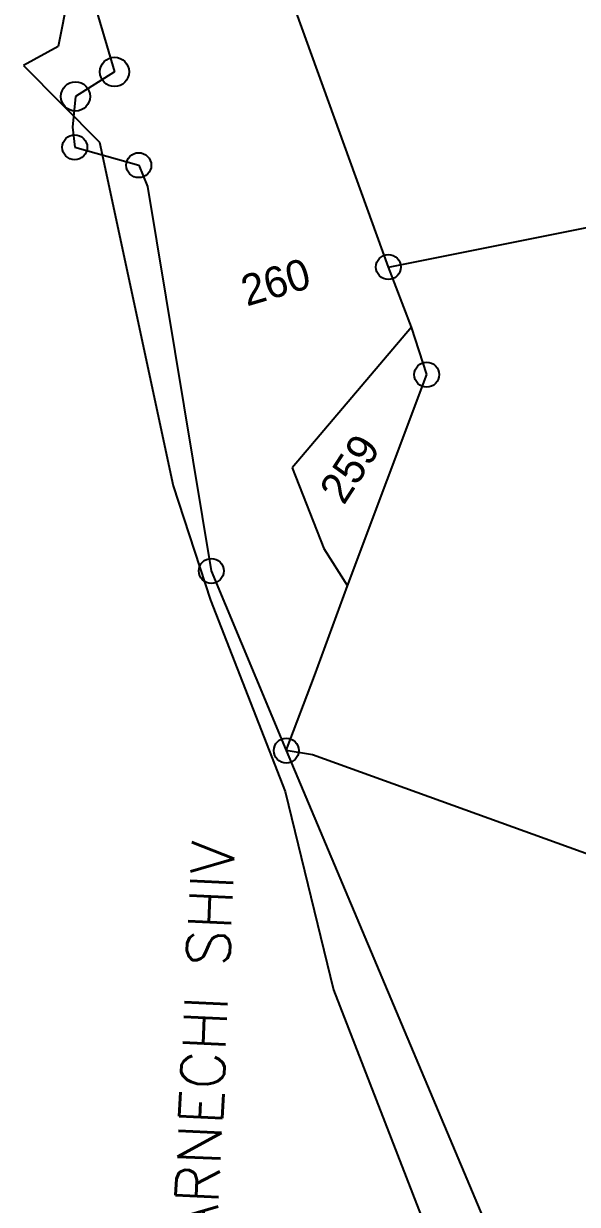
# Model space of a CAD drawing. Header units: metres. Extents: x 283645 to 285797, y 2017393 to 2020400.
# Drawn here: x 283763.4 to 283930.6, y 2018629.2 to 2018986.4 of the extents above; entities that cross this region are included whole.
import ezdxf
from ezdxf.enums import TextEntityAlignment as Align

# ---------------------------------------------------------------- set-up
doc = ezdxf.new("R2010")
doc.units = ezdxf.units.M
for name, color, linetype in [('POLY_PARCEL', 6, 'Continuous'), ('TEXT_MAPOUT', 7, 'Continuous'), ('TEXT_PARCEL', 7, 'Continuous'), ('V_BOUND_LINE', 7, 'Continuous'), ('VILLAGE BOUNDRY', 1, 'Continuous')]:
    doc.layers.add(name, color=color, linetype=linetype)
doc.styles.get("Standard").update_dxf_attribs({"font": 'simplex.shx'})
doc.styles.add('TEXT_MAP', font='', dxfattribs={"height": 2.5})
doc.styles.get('TEXT_MAP').set_extended_font_data('Kruti Dev 050')

msp = doc.modelspace()

# ---------------------------------------------------------------- linework, layer by layer
for centre, radius in [((283790.81, 2018971.77), 4.42), ((283779.02, 2018964.37), 4.42), ((283778.81, 2018948.97), 3.77), ((283798.14, 2018943.56), 3.77), ((283873.56, 2018912.76), 3.77), ((283885.13, 2018880.2), 3.77), ((283820.04, 2018820.84), 3.77), ((283842.7, 2018766.49), 3.77)]:
    msp.add_circle(centre, radius)
at = {"layer": 'POLY_PARCEL'}
for p, q in [((283873.56, 2018912.76), (283835.58, 2019018.01)), ((283873.56, 2018912.76), (283975.86, 2018933.12)), ((283880.5, 2018894.59), (283873.56, 2018912.76)), ((283880.5, 2018894.59), (283844.45, 2018852.03)), ((283885.13, 2018880.2), (283880.5, 2018894.59)), ((283861.24, 2018816.29), (283885.13, 2018880.2)), ((283844.45, 2018852.03), (283854.05, 2018827.59)), ((283854.05, 2018827.59), (283861.24, 2018816.29)), ((283851.22, 2018789.1), (283861.24, 2018816.29)), ((283842.7, 2018766.49), (283851.22, 2018789.1)), ((283850.67, 2018765.25), (283842.7, 2018766.49)), ((284046.54, 2018694.35), (283850.67, 2018765.25))]:
    msp.add_line(p, q, dxfattribs=at)
at = {"layer": 'V_BOUND_LINE'}
for p, q in [((283781.04, 2019004.89), (283790.81, 2018971.77)), ((283790.81, 2018971.77), (283779.02, 2018964.37)), ((283779.02, 2018964.37), (283778.09, 2018955.04)), ((283778.09, 2018955.04), (283778.81, 2018948.97)), ((283778.81, 2018948.97), (283798.14, 2018943.56)), ((283798.14, 2018943.56), (283800.79, 2018937.07)), ((283800.79, 2018937.07), (283820.04, 2018820.84)), ((283820.04, 2018820.84), (283842.7, 2018766.49)), ((283842.7, 2018766.49), (283906.67, 2018614.41))]:
    msp.add_line(p, q, dxfattribs=at)
at = {"layer": 'VILLAGE BOUNDRY'}
for p, q in [((283777.13, 2018996.39), (283773.81, 2018979.51)), ((283773.81, 2018979.51), (283763.35, 2018973.73)), ((283763.35, 2018973.73), (283786.24, 2018950.54)), ((283786.24, 2018950.54), (283808.52, 2018846.61)), ((283808.52, 2018846.61), (283819.78, 2018811.95)), ((283819.78, 2018811.95), (283842.41, 2018754.15)), ((283842.41, 2018754.15), (283856.94, 2018694.15)), ((283856.94, 2018694.15), (283887.45, 2018615.52))]:
    msp.add_line(p, q, dxfattribs=at)

# ---------------------------------------------------------------- texts
at = {"layer": 'TEXT_MAPOUT'}
msp.add_text('MOUJE SARNECHI SHIV', height=12.9978, rotation=87.37, dxfattribs=at).set_placement((283818.15, 2018541.78))
at = {"layer": 'TEXT_PARCEL', "style": 'TEXT_MAP'}
for s, rotation, p in [('260', 16.4202, (283839.46, 2018908.24)), ('259', 57.005, (283861.84, 2018851.79))]:
    msp.add_text(s, height=9.358, rotation=rotation, dxfattribs=at).set_placement(p, align=Align.MIDDLE)

doc.saveas('drawing.dxf')
